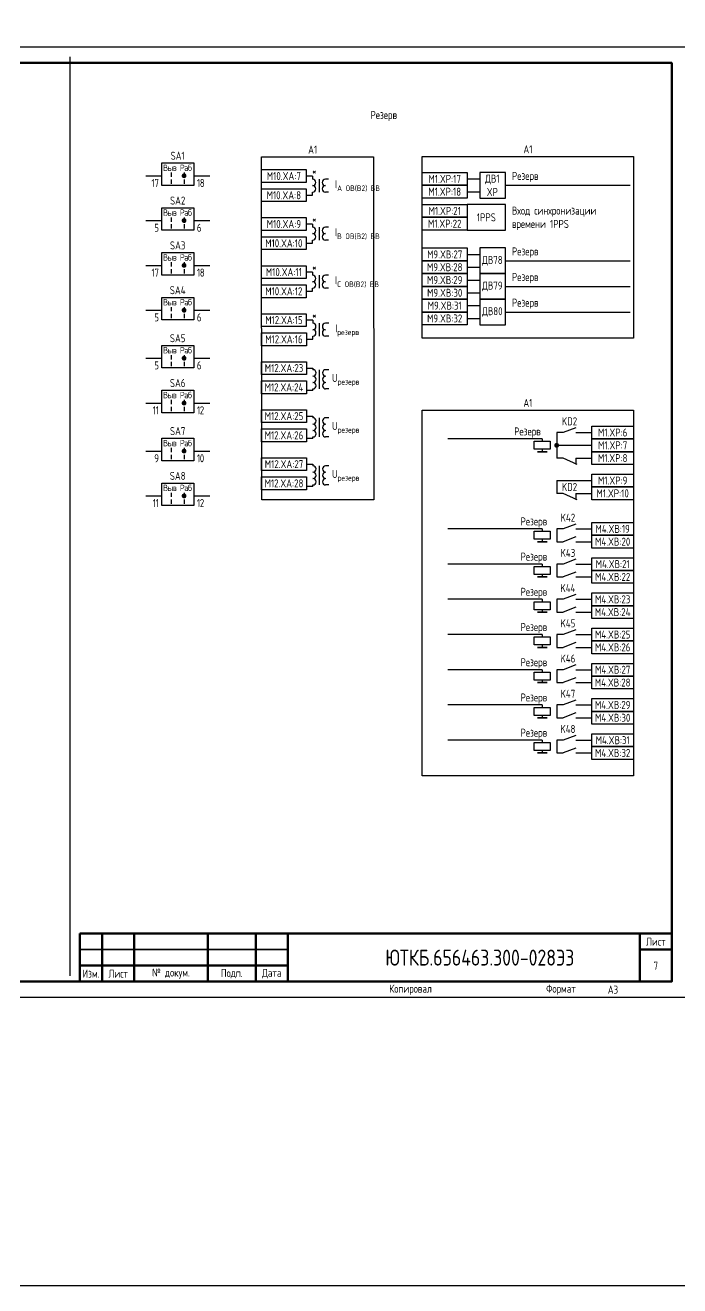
# Model space of a CAD drawing. Header units: millimetres. Extents: x -1117 to 4572, y -90 to 586.
# Drawn here: x 2732.9 to 2937.5, y -90 to 303.8 of the extents above; entities that cross this region are included whole.
import ezdxf

# ---------------------------------------------------------------- set-up
doc = ezdxf.new("R2010")
doc.units = ezdxf.units.MM
doc.styles.add('Gost_type_A', font='GOST_A.TTF')

# ---------------------------------------------------------------- blocks, each defined once
blk = doc.blocks.new('Формат_А3')
blk.add_lwpolyline([(-420, 297), (0, 297), (0, 0), (-420, 0)], close=True)
at = {"lineweight": 50}
blk.add_lwpolyline([(-400, 292), (-5, 292), (-5, 5), (-400, 5)], close=True, dxfattribs=at)
blk = doc.blocks.new('Штамп малый нижний')
at = {"lineweight": 50}
for points in [[(-185, 15), (-178, 15), (-178, 5), (-185, 5)], [(-178, 15), (-168, 15), (-168, 5), (-178, 5)], [(-168, 15), (-145, 15), (-145, 5), (-168, 5)], [(-145, 15), (-130, 15), (-130, 5), (-145, 5)], [(-130, 15), (-120, 15), (-120, 5), (-130, 5)], [(-120, 15), (-10, 15), (-10, 0), (-120, 0)], [(-10, 15), (0, 15), (0, 10), (-10, 10)], [(-10, 10), (0, 10), (0, 0), (-10, 0)], [(-185, 5), (-178, 5), (-178, 0), (-185, 0)], [(-178, 5), (-168, 5), (-168, 0), (-178, 0)], [(-168, 5), (-145, 5), (-145, 0), (-168, 0)], [(-145, 5), (-130, 5), (-130, 0), (-145, 0)], [(-130, 5), (-120, 5), (-120, 0), (-130, 0)]]:
    blk.add_lwpolyline(points, close=True, dxfattribs=at)
for points in [[(-185, 15), (-178, 15), (-178, 10), (-185, 10)], [(-178, 15), (-168, 15), (-168, 10), (-178, 10)], [(-168, 15), (-145, 15), (-145, 10), (-168, 10)], [(-145, 15), (-130, 15), (-130, 10), (-145, 10)], [(-130, 15), (-120, 15), (-120, 10), (-130, 10)], [(-185, 10), (-178, 10), (-178, 5), (-185, 5)], [(-178, 10), (-168, 10), (-168, 5), (-178, 5)], [(-168, 10), (-145, 10), (-145, 5), (-168, 5)], [(-145, 10), (-130, 10), (-130, 5), (-145, 5)], [(-130, 10), (-120, 10), (-120, 5), (-130, 5)]]:
    blk.add_lwpolyline(points, close=True)
at = {"char_height": 2.5, "style": 'Gost_type_A'}
for s, insert, width, attachment_point in [('Лист', (-5, 12.5), 10, 5), ('№ докум.', (-156.5, 2.5), 23, 5), ('Подп.', (-137.5, 2.5), 15, 5), ('Дата', (-125, 2.5), 10, 5), ('Изм.', (-181.5, 2.5), 7, 5), ('Лист', (-173, 2.5), 10, 5), ('Копировал', (-75, -2.53), 13.1202, 6), ('Формат', (-30, -2.53), 13.1202, 6)]:
    blk.add_mtext(s, dxfattribs=dict(at, insert=insert, width=width, attachment_point=attachment_point))
blk = doc.blocks.new('POINT')
at = {"const_width": 0.75}
blk.add_lwpolyline([(-0.375, 0, 1), (0.375, 0, 1)], format="xyb", close=True, dxfattribs=at)
blk = doc.blocks.new('Переключатель_положение')
for p, q in [((2, 1), (2, -0.34)), ((2, -1.14), (2, -2.49))]:
    blk.add_line(p, q)

msp = doc.modelspace()

# ---------------------------------------------------------------- linework, layer by layer
for p, q in [((2746.87, 293.87), (2746.87, 6.87)), ((2770.59, 256.73), (2775.59, 256.73)), ((2785.59, 256.73), (2790.59, 256.73)), ((2822.77, 256.65), (2820.77, 256.65)), ((2871.04, 255.75), (2875.04, 255.75)), ((2883.04, 253.75), (2922.04, 253.75)), ((2820.77, 250.65), (2822.77, 250.65)), ((2871.04, 251.75), (2875.04, 251.75)), ((2770.59, 242.73), (2775.59, 242.73)), ((2785.59, 242.73), (2790.59, 242.73)), ((2822.77, 241.65), (2820.77, 241.65)), ((2820.77, 235.65), (2822.77, 235.65)), ((2770.59, 228.73), (2775.59, 228.73)), ((2785.59, 228.73), (2790.59, 228.73)), ((2871.04, 232.17), (2875.04, 232.17)), ((2883.04, 230.17), (2922.04, 230.17)), ((2822.77, 226.65), (2820.77, 226.65)), ((2871.04, 228.17), (2875.04, 228.17)), ((2820.77, 220.65), (2822.77, 220.65)), ((2871.04, 224.17), (2875.04, 224.17)), ((2883.04, 222.17), (2922.04, 222.17)), ((2871.04, 220.17), (2875.04, 220.17)), ((2770.59, 214.73), (2775.59, 214.73)), ((2785.59, 214.73), (2790.59, 214.73)), ((2871.04, 216.17), (2875.04, 216.17)), ((2883.04, 214.17), (2922.04, 214.17)), ((2822.8, 211.65), (2820.8, 211.65)), ((2871.04, 212.17), (2875.04, 212.17)), ((2820.8, 205.65), (2822.8, 205.65)), ((2770.59, 199.73), (2775.59, 199.73)), ((2785.59, 199.73), (2790.59, 199.73)), ((2770.59, 185.73), (2775.59, 185.73)), ((2785.59, 185.73), (2790.59, 185.73)), ((2894.53, 174.53), (2865.03, 174.53)), ((2894.53, 174.53), (2894.53, 173.78)), ((2770.59, 170.73), (2775.59, 170.73)), ((2785.59, 170.73), (2790.59, 170.73)), ((2894.53, 171.28), (2894.53, 170.53)), ((2905.03, 168.53), (2905.03, 166.52)), ((2899.03, 161.53), (2899.03, 157.53)), ((2905.03, 157.53), (2905.03, 155.52)), ((2770.59, 156.73), (2775.59, 156.73)), ((2785.59, 156.73), (2790.59, 156.73)), ((2894.53, 146.43), (2865.03, 146.43)), ((2894.53, 146.43), (2894.53, 145.68)), ((2894.53, 143.18), (2894.53, 142.43)), ((2894.53, 135.43), (2865.03, 135.43)), ((2894.53, 135.43), (2894.53, 134.68)), ((2894.53, 132.18), (2894.53, 131.43)), ((2894.53, 124.43), (2865.03, 124.43)), ((2894.53, 124.43), (2894.53, 123.68)), ((2894.53, 121.18), (2894.53, 120.43)), ((2894.53, 113.43), (2865.03, 113.43)), ((2894.53, 113.43), (2894.53, 112.68)), ((2894.53, 110.18), (2894.53, 109.43)), ((2894.53, 102.43), (2865.03, 102.43)), ((2894.53, 102.43), (2894.53, 101.68)), ((2894.53, 99.18), (2894.53, 98.43)), ((2894.53, 91.43), (2865.03, 91.43)), ((2894.53, 91.43), (2894.53, 90.68)), ((2894.53, 88.18), (2894.53, 87.43)), ((2894.53, 80.43), (2865.03, 80.43)), ((2894.53, 80.43), (2894.53, 79.68)), ((2894.53, 77.18), (2894.53, 76.43))]:
    msp.add_line(p, q)
at = {"ltscale": 4}
for p, q in [((2822.77, 256.65), (2822.77, 255.65)), ((2822.77, 256.15), (2822.77, 255.65)), ((2824.77, 255.65), (2824.77, 251.65)), ((2824.77, 255.65), (2824.77, 251.65)), ((2827.77, 255.65), (2826.77, 255.65)), ((2827.77, 255.65), (2826.77, 255.65)), ((2822.77, 250.65), (2822.77, 251.65)), ((2827.77, 251.65), (2826.77, 251.65)), ((2827.77, 251.65), (2826.77, 251.65)), ((2822.77, 241.65), (2822.77, 240.65)), ((2822.77, 241.15), (2822.77, 240.65)), ((2824.77, 240.65), (2824.77, 236.65)), ((2824.77, 240.65), (2824.77, 236.65)), ((2827.77, 240.65), (2826.77, 240.65)), ((2827.77, 240.65), (2826.77, 240.65)), ((2822.77, 235.65), (2822.77, 236.65)), ((2827.77, 236.65), (2826.77, 236.65)), ((2827.77, 236.65), (2826.77, 236.65)), ((2822.77, 226.65), (2822.77, 225.65)), ((2822.77, 226.15), (2822.77, 225.65)), ((2824.77, 225.65), (2824.77, 221.65)), ((2824.77, 225.65), (2824.77, 221.65)), ((2827.77, 225.65), (2826.77, 225.65)), ((2827.77, 225.65), (2826.77, 225.65)), ((2822.77, 220.65), (2822.77, 221.65)), ((2827.77, 221.65), (2826.77, 221.65)), ((2827.77, 221.65), (2826.77, 221.65)), ((2822.8, 211.65), (2822.8, 210.65)), ((2822.8, 211.15), (2822.8, 210.65)), ((2824.8, 210.65), (2824.8, 206.65)), ((2824.8, 210.65), (2824.8, 206.65)), ((2827.8, 210.65), (2826.8, 210.65)), ((2827.8, 210.65), (2826.8, 210.65)), ((2822.8, 205.65), (2822.8, 206.65)), ((2827.8, 206.65), (2826.8, 206.65)), ((2827.8, 206.65), (2826.8, 206.65)), ((2820.82, 196.65), (2822.82, 196.65)), ((2822.82, 196.65), (2822.82, 196.15)), ((2822.82, 196.65), (2822.82, 196.15)), ((2824.82, 196.15), (2824.82, 192.15)), ((2824.82, 194.15), (2824.82, 190.15)), ((2827.82, 196.15), (2826.82, 196.15)), ((2822.82, 189.65), (2820.82, 189.65)), ((2822.82, 189.65), (2822.82, 190.15)), ((2827.82, 190.15), (2826.82, 190.15)), ((2820.82, 181.65), (2822.82, 181.65)), ((2822.82, 181.65), (2822.82, 181.15)), ((2822.82, 181.65), (2822.82, 181.15)), ((2824.82, 181.15), (2824.82, 177.15)), ((2827.82, 181.15), (2826.82, 181.15)), ((2824.82, 179.15), (2824.82, 175.15)), ((2822.82, 174.65), (2820.82, 174.65)), ((2822.82, 174.65), (2822.82, 175.15)), ((2827.82, 175.15), (2826.82, 175.15)), ((2820.82, 166.65), (2822.82, 166.65)), ((2822.82, 166.65), (2822.82, 166.15)), ((2822.82, 166.65), (2822.82, 166.15)), ((2824.82, 166.15), (2824.82, 162.15)), ((2827.82, 166.15), (2826.82, 166.15)), ((2824.82, 164.15), (2824.82, 160.15)), ((2822.82, 159.65), (2820.82, 159.65)), ((2822.82, 159.65), (2822.82, 160.15)), ((2827.82, 160.15), (2826.82, 160.15))]:
    msp.add_line(p, q, dxfattribs=at)
at = {"ltscale": 4.32}
for p, q in [((2905.03, 178.03), (2901.03, 176.53)), ((2905.42, 166.53), (2901.03, 168.53)), ((2905.42, 155.53), (2901.03, 157.53)), ((2905.03, 147.93), (2901.03, 146.43)), ((2905.03, 143.93), (2901.03, 142.43)), ((2905.03, 136.93), (2901.03, 135.43)), ((2905.03, 132.93), (2901.03, 131.43)), ((2905.03, 125.93), (2901.03, 124.43)), ((2905.03, 121.93), (2901.03, 120.43)), ((2905.03, 114.93), (2901.03, 113.43)), ((2905.03, 110.93), (2901.03, 109.43)), ((2905.03, 103.93), (2901.03, 102.43)), ((2905.03, 99.93), (2901.03, 98.43)), ((2905.03, 92.93), (2901.03, 91.43)), ((2905.03, 88.93), (2901.03, 87.43)), ((2905.03, 81.93), (2901.03, 80.43)), ((2905.03, 77.93), (2901.03, 76.43))]:
    msp.add_line(p, q, dxfattribs=at)
at = {"ltscale": 1.08}
for p, q in [((2901.03, 176.53), (2899.03, 176.53)), ((2899.03, 176.53), (2899.03, 168.53)), ((2905.03, 176.53), (2910.03, 176.53)), ((2899.03, 172.53), (2910.03, 172.53)), ((2901.03, 168.53), (2899.03, 168.53)), ((2905.03, 168.53), (2910.03, 168.53)), ((2899.03, 161.53), (2910.03, 161.53)), ((2901.03, 157.53), (2899.03, 157.53)), ((2905.03, 157.53), (2910.03, 157.53)), ((2901.03, 146.43), (2899.03, 146.43)), ((2899.03, 146.43), (2899.03, 142.43)), ((2905.03, 146.43), (2910.03, 146.43)), ((2899.03, 142.43), (2901.03, 142.43)), ((2905.03, 142.43), (2910.03, 142.43)), ((2901.03, 135.43), (2899.03, 135.43)), ((2899.03, 135.43), (2899.03, 131.43)), ((2905.03, 135.43), (2910.03, 135.43)), ((2899.03, 131.43), (2901.03, 131.43)), ((2905.03, 131.43), (2910.03, 131.43)), ((2901.03, 124.43), (2899.03, 124.43)), ((2899.03, 124.43), (2899.03, 120.43)), ((2905.03, 124.43), (2910.03, 124.43)), ((2899.03, 120.43), (2901.03, 120.43)), ((2905.03, 120.43), (2910.03, 120.43)), ((2901.03, 113.43), (2899.03, 113.43)), ((2899.03, 113.43), (2899.03, 109.43)), ((2905.03, 113.43), (2910.03, 113.43)), ((2899.03, 109.43), (2901.03, 109.43)), ((2905.03, 109.43), (2910.03, 109.43)), ((2901.03, 102.43), (2899.03, 102.43)), ((2899.03, 102.43), (2899.03, 98.43)), ((2905.03, 102.43), (2910.03, 102.43)), ((2899.03, 98.43), (2901.03, 98.43)), ((2905.03, 98.43), (2910.03, 98.43)), ((2901.03, 91.43), (2899.03, 91.43)), ((2899.03, 91.43), (2899.03, 87.43)), ((2905.03, 91.43), (2910.03, 91.43)), ((2899.03, 87.43), (2901.03, 87.43)), ((2905.03, 87.43), (2910.03, 87.43)), ((2901.03, 80.43), (2899.03, 80.43)), ((2899.03, 80.43), (2899.03, 76.43)), ((2905.03, 80.43), (2910.03, 80.43)), ((2899.03, 76.43), (2901.03, 76.43)), ((2905.03, 76.43), (2910.03, 76.43))]:
    msp.add_line(p, q, dxfattribs=at)
for points in [[(-1117.42, 586), (4572.48, 586), (4572.48, -90), (-1117.42, -90)], [(2775.59, 260.73), (2785.59, 260.73), (2785.59, 253.73), (2775.59, 253.73)], [(2806.77, 262.65), (2841.77, 262.65), (2841.86, 155.48), (2806.86, 155.48)], [(2857.04, 262.75), (2923.04, 262.75), (2923.04, 205.98), (2857.04, 205.98)], [(2806.77, 258.65), (2820.77, 258.65), (2820.77, 254.65), (2806.77, 254.65)], [(2857.04, 257.75), (2871.04, 257.75), (2871.04, 253.75), (2857.04, 253.75)], [(2806.77, 252.65), (2820.77, 252.65), (2820.77, 248.65), (2806.77, 248.65)], [(2857.04, 253.75), (2871.04, 253.75), (2871.04, 249.75), (2857.04, 249.75)], [(2775.59, 246.73), (2785.59, 246.73), (2785.59, 239.73), (2775.59, 239.73)], [(2857.04, 247.75), (2871.04, 247.75), (2871.04, 243.75), (2857.04, 243.75)], [(2806.77, 243.65), (2820.77, 243.65), (2820.77, 239.65), (2806.77, 239.65)], [(2857.04, 243.75), (2871.04, 243.75), (2871.04, 239.75), (2857.04, 239.75)], [(2806.77, 237.65), (2820.77, 237.65), (2820.77, 233.65), (2806.77, 233.65)], [(2775.59, 232.73), (2785.59, 232.73), (2785.59, 225.73), (2775.59, 225.73)], [(2857.04, 234.17), (2871.04, 234.17), (2871.04, 230.17), (2857.04, 230.17)], [(2806.77, 228.65), (2820.77, 228.65), (2820.77, 224.65), (2806.77, 224.65)], [(2857.04, 230.17), (2871.04, 230.17), (2871.04, 226.17), (2857.04, 226.17)], [(2857.04, 226.17), (2871.04, 226.17), (2871.04, 222.17), (2857.04, 222.17)], [(2806.77, 222.65), (2820.77, 222.65), (2820.77, 218.65), (2806.77, 218.65)], [(2857.04, 222.17), (2871.04, 222.17), (2871.04, 218.17), (2857.04, 218.17)], [(2775.59, 218.73), (2785.59, 218.73), (2785.59, 211.73), (2775.59, 211.73)], [(2857.04, 218.17), (2871.04, 218.17), (2871.04, 214.17), (2857.04, 214.17)], [(2806.79, 213.65), (2820.79, 213.65), (2820.79, 209.65), (2806.79, 209.65)], [(2857.04, 214.17), (2871.04, 214.17), (2871.04, 210.17), (2857.04, 210.17)], [(2806.8, 207.65), (2820.8, 207.65), (2820.8, 203.65), (2806.8, 203.65)], [(2775.59, 203.73), (2785.59, 203.73), (2785.59, 196.73), (2775.59, 196.73)], [(2806.82, 198.65), (2820.82, 198.65), (2820.82, 194.65), (2806.82, 194.65)], [(2775.59, 189.73), (2785.59, 189.73), (2785.59, 182.73), (2775.59, 182.73)], [(2806.82, 192.65), (2820.82, 192.65), (2820.82, 188.65), (2806.82, 188.65)], [(2806.82, 183.65), (2820.82, 183.65), (2820.82, 179.65), (2806.82, 179.65)], [(2857.03, 183.53), (2923.03, 183.53), (2923.03, 69.32), (2857.03, 69.32)], [(2806.82, 177.65), (2820.82, 177.65), (2820.82, 173.65), (2806.82, 173.65)], [(2910.03, 178.53), (2923.03, 178.53), (2923.03, 174.53), (2910.03, 174.53)], [(2775.59, 174.73), (2785.59, 174.73), (2785.59, 167.73), (2775.59, 167.73)], [(2897.03, 173.78), (2897.03, 171.28), (2892.03, 171.28), (2892.03, 173.78)], [(2910.03, 174.53), (2923.03, 174.53), (2923.03, 170.53), (2910.03, 170.53)], [(2896.03, 170.53), (2893.03, 170.53)], [(2910.03, 170.53), (2923.03, 170.53), (2923.03, 166.53), (2910.03, 166.53)], [(2806.82, 168.65), (2820.82, 168.65), (2820.82, 164.65), (2806.82, 164.65)], [(2806.82, 162.65), (2820.82, 162.65), (2820.82, 158.65), (2806.82, 158.65)], [(2910.03, 163.53), (2923.03, 163.53), (2923.03, 159.53), (2910.03, 159.53)], [(2775.59, 160.73), (2785.59, 160.73), (2785.59, 153.73), (2775.59, 153.73)], [(2910.03, 159.53), (2923.03, 159.53), (2923.03, 155.53), (2910.03, 155.53)], [(2910.03, 148.43), (2923.03, 148.43), (2923.03, 144.43), (2910.03, 144.43)], [(2897.03, 145.68), (2897.03, 143.18), (2892.03, 143.18), (2892.03, 145.68)], [(2896.03, 142.43), (2893.03, 142.43)], [(2910.03, 144.43), (2923.03, 144.43), (2923.03, 140.43), (2910.03, 140.43)], [(2897.03, 134.68), (2897.03, 132.18), (2892.03, 132.18), (2892.03, 134.68)], [(2910.03, 137.43), (2923.03, 137.43), (2923.03, 133.43), (2910.03, 133.43)], [(2896.03, 131.43), (2893.03, 131.43)], [(2910.03, 133.43), (2923.03, 133.43), (2923.03, 129.43), (2910.03, 129.43)], [(2910.03, 126.43), (2923.03, 126.43), (2923.03, 122.43), (2910.03, 122.43)], [(2897.03, 123.68), (2897.03, 121.18), (2892.03, 121.18), (2892.03, 123.68)], [(2910.03, 122.43), (2923.03, 122.43), (2923.03, 118.43), (2910.03, 118.43)], [(2896.03, 120.43), (2893.03, 120.43)], [(2910.03, 115.43), (2923.03, 115.43), (2923.03, 111.43), (2910.03, 111.43)], [(2897.03, 112.68), (2897.03, 110.18), (2892.03, 110.18), (2892.03, 112.68)], [(2910.03, 111.43), (2923.03, 111.43), (2923.03, 107.43), (2910.03, 107.43)], [(2896.03, 109.43), (2893.03, 109.43)], [(2910.03, 104.43), (2923.03, 104.43), (2923.03, 100.43), (2910.03, 100.43)], [(2897.03, 101.68), (2897.03, 99.18), (2892.03, 99.18), (2892.03, 101.68)], [(2910.03, 100.43), (2923.03, 100.43), (2923.03, 96.43), (2910.03, 96.43)], [(2896.03, 98.43), (2893.03, 98.43)], [(2897.03, 90.68), (2897.03, 88.18), (2892.03, 88.18), (2892.03, 90.68)], [(2910.03, 93.43), (2923.03, 93.43), (2923.03, 89.43), (2910.03, 89.43)], [(2896.03, 87.43), (2893.03, 87.43)], [(2910.03, 89.43), (2923.03, 89.43), (2923.03, 85.43), (2910.03, 85.43)], [(2897.03, 79.68), (2897.03, 77.18), (2892.03, 77.18), (2892.03, 79.68)], [(2910.03, 82.43), (2923.03, 82.43), (2923.03, 78.43), (2910.03, 78.43)], [(2896.03, 76.43), (2893.03, 76.43)], [(2910.03, 78.43), (2923.03, 78.43), (2923.03, 74.43), (2910.03, 74.43)]]:
    msp.add_lwpolyline(points, close=True)
at = {"ltscale": 4}
for points in [[(2875.04, 249.75), (2883.04, 249.75), (2883.04, 257.75), (2875.04, 257.75)], [(2871.04, 239.75), (2883.04, 239.75), (2883.04, 247.75), (2871.04, 247.75)], [(2875.04, 226.17), (2883.04, 226.17), (2883.04, 234.17), (2875.04, 234.17)], [(2875.04, 218.17), (2883.04, 218.17), (2883.04, 226.17), (2875.04, 226.17)], [(2875.04, 210.17), (2883.04, 210.17), (2883.04, 218.17), (2875.04, 218.17)]]:
    msp.add_lwpolyline(points, close=True, dxfattribs=at)
for centre, start, end in [((2822.77, 254.65), 270, 90), ((2822.77, 254.65), 270, 90), ((2822.77, 252.65), 270, 90), ((2822.77, 252.65), 270, 90), ((2826.77, 254.65), 90, 270), ((2826.77, 254.65), 90, 270), ((2826.77, 252.65), 90, 270), ((2826.77, 252.65), 90, 270), ((2822.77, 239.65), 270, 90), ((2822.77, 239.65), 270, 90), ((2826.77, 239.65), 90, 270), ((2826.77, 239.65), 90, 270), ((2822.77, 237.65), 270, 90), ((2822.77, 237.65), 270, 90), ((2826.77, 237.65), 90, 270), ((2826.77, 237.65), 90, 270), ((2822.77, 224.65), 270, 90), ((2822.77, 224.65), 270, 90), ((2826.77, 224.65), 90, 270), ((2826.77, 224.65), 90, 270), ((2822.77, 222.65), 270, 90), ((2822.77, 222.65), 270, 90), ((2826.77, 222.65), 90, 270), ((2826.77, 222.65), 90, 270), ((2822.8, 209.65), 270, 90), ((2822.8, 209.65), 270, 90), ((2826.8, 209.65), 90, 270), ((2826.8, 209.65), 90, 270), ((2822.8, 207.65), 270, 90), ((2822.8, 207.65), 270, 90), ((2826.8, 207.65), 90, 270), ((2826.8, 207.65), 90, 270), ((2822.82, 195.15), 270, 90), ((2822.82, 193.15), 270, 90), ((2826.82, 195.15), 90, 270), ((2826.82, 195.15), 90, 270), ((2826.82, 193.15), 90, 270), ((2826.82, 193.15), 90, 270), ((2822.82, 191.15), 270, 90), ((2826.82, 191.15), 90, 270), ((2822.82, 180.15), 270, 90), ((2826.82, 180.15), 90, 270), ((2826.82, 180.15), 90, 270), ((2822.82, 178.15), 270, 90), ((2826.82, 178.15), 90, 270), ((2826.82, 178.15), 90, 270), ((2822.82, 176.15), 270, 90), ((2826.82, 176.15), 90, 270), ((2822.82, 165.15), 270, 90), ((2826.82, 165.15), 90, 270), ((2826.82, 165.15), 90, 270), ((2822.82, 163.15), 270, 90), ((2822.82, 161.15), 270, 90), ((2826.82, 163.15), 90, 270), ((2826.82, 163.15), 90, 270), ((2826.82, 161.15), 90, 270)]:
    msp.add_arc(centre, 1, start, end, dxfattribs=at)

# ---------------------------------------------------------------- block references
at = {"color": 1}
for name, p in [('Формат_А3', (2940, 0)), ('Штамп малый нижний', (2935, 5))]:
    msp.add_blockref(name, p, dxfattribs=at)
for name, p in [('Переключатель_положение', (2776.59, 256.73)), ('POINT', (2782.59, 256.73)), ('Переключатель_положение', (2780.59, 256.73)), ('Переключатель_положение', (2776.59, 242.73)), ('POINT', (2782.59, 242.73)), ('Переключатель_положение', (2780.59, 242.73)), ('Переключатель_положение', (2776.59, 228.73)), ('POINT', (2782.59, 228.73)), ('Переключатель_положение', (2780.59, 228.73)), ('Переключатель_положение', (2776.59, 214.73)), ('POINT', (2782.59, 214.73)), ('Переключатель_положение', (2780.59, 214.73)), ('Переключатель_положение', (2776.59, 199.73)), ('POINT', (2782.59, 199.73)), ('Переключатель_положение', (2780.59, 199.73)), ('Переключатель_положение', (2776.59, 185.73)), ('POINT', (2782.59, 185.73)), ('Переключатель_положение', (2780.59, 185.73)), ('POINT', (2899.03, 172.53)), ('Переключатель_положение', (2776.59, 170.73)), ('POINT', (2782.59, 170.73)), ('Переключатель_положение', (2780.59, 170.73)), ('Переключатель_положение', (2776.59, 156.73)), ('Переключатель_положение', (2780.59, 156.73)), ('POINT', (2782.59, 156.73))]:
    msp.add_blockref(name, p)

# ---------------------------------------------------------------- texts
at = {"lineweight": 25, "insert": (2844.98, 275.38), "char_height": 2.5, "width": 210.621, "attachment_point": 5, "line_spacing_factor": 0.9, "style": 'Gost_type_A'}
msp.add_mtext('Резерв', dxfattribs=at)
at = {"style": 'Gost_type_A'}
for s, insert, char_height, width, attachment_point in [('SA1', (2780.59, 261.73), 2.5, 10, 8), ('{\\T0.9;Выв}', (2778.09, 259.23), 2, 5, 5), ('{\\T0.9;Раб}', (2783.09, 259.23), 2, 5, 5), ('M10.XA:7', (2813.77, 256.65), 2.5, 14, 5), ('*', (2823.27, 258.15), 2.5, 3, 5), ('M1.XP:17', (2864.04, 255.75), 2.5, 14, 5), ('ДВ1 XP', (2878.92, 253.75), 2.5, 7.7588, 5), ('Резерв', (2885.04, 254.75), 2.5, 27.8465, 7), ('{\\T0.9;17}', (2774.59, 255.73), 2.5, 5, 3), ('{\\T0.9;18}', (2786.59, 255.73), 2.5, 5, 1), ('\\A1;I{\\H0.7x;\\S^ A OB(B2) BВ;}', (2829.77, 253.65), 2.5, 8, 4), ('M1.XP:18', (2864.04, 251.75), 2.5, 14, 5), ('SA2', (2780.59, 247.73), 2.5, 10, 8), ('M10.XA:8', (2813.76, 250.65), 2.5, 14.018, 5), ('{\\T0.9;Выв}', (2778.09, 245.23), 2, 5, 5), ('{\\T0.9;Раб}', (2783.09, 245.23), 2, 5, 5), ('M1.XP:21', (2864.04, 245.75), 2.5, 14, 5), ('1PPS', (2877.04, 243.75), 2.5, 12, 5), ('Вход синхронизации\\Pвремени 1PPS', (2885.04, 239.75), 2.5, 35.9749, 7), ('{\\T0.9;5}', (2774.59, 241.73), 2.5, 5, 3), ('{\\T0.9;6}', (2786.59, 241.73), 2.5, 5, 1), ('M10.XA:9', (2813.77, 241.65), 2.5, 14, 5), ('*', (2823.27, 243.15), 2.5, 3, 5), ('\\A1;I{\\H0.7x;\\S^ B OB(B2) BВ;}', (2829.77, 238.65), 2.5, 8, 4), ('M1.XP:22', (2864.04, 241.75), 2.5, 14, 5), ('M10.XA:10', (2813.76, 235.65), 2.5, 14.018, 5), ('SA3', (2780.59, 233.73), 2.5, 10, 8), ('M9.XВ:27', (2864.04, 232.17), 2.5, 14, 5), ('Резерв', (2885.04, 231.17), 2.5, 33.0751, 7), ('{\\T0.9;Выв}', (2778.09, 231.23), 2, 5, 5), ('{\\T0.9;Раб}', (2783.09, 231.23), 2, 5, 5), ('M9.XВ:28', (2864.04, 228.17), 2.5, 14, 5), ('ДВ78', (2878.92, 230.17), 2.5, 7.7588, 5), ('{\\T0.9;17}', (2774.59, 227.73), 2.5, 5, 3), ('{\\T0.9;18}', (2786.59, 227.73), 2.5, 5, 1), ('M10.XA:11', (2813.77, 226.65), 2.5, 14, 5), ('*', (2823.27, 228.15), 2.5, 3, 5), ('\\A1;I{\\H0.7x;\\S^ C OB(B2) BВ;}', (2829.77, 223.65), 2.5, 8, 4), ('M9.XВ:29', (2864.04, 224.17), 2.5, 14, 5), ('Резерв', (2885.04, 223.17), 2.5, 33.0751, 7), ('SA4', (2780.59, 219.73), 2.5, 10, 8), ('M10.XA:12', (2813.76, 220.65), 2.5, 14.018, 5), ('M9.XВ:30', (2864.04, 220.17), 2.5, 14, 5), ('ДВ79', (2878.92, 222.17), 2.5, 7.7588, 5), ('{\\T0.9;Выв}', (2778.09, 217.23), 2, 5, 5), ('{\\T0.9;Раб}', (2783.09, 217.23), 2, 5, 5), ('M9.XВ:31', (2864.04, 216.17), 2.5, 14, 5), ('Резерв', (2885.04, 215.17), 2.5, 33.0751, 7), ('{\\T0.9;5}', (2774.59, 213.73), 2.5, 5, 3), ('{\\T0.9;6}', (2786.59, 213.73), 2.5, 5, 1), ('M12.XA:15', (2813.8, 211.65), 2.5, 14, 5), ('*', (2823.3, 213.15), 2.5, 3, 5), ('M9.XВ:32', (2864.04, 212.17), 2.5, 14, 5), ('ДВ80', (2878.92, 214.17), 2.5, 7.7588, 5), ('\\A1;I{\\H0.7x;\\S^ резерв;}', (2829.8, 208.65), 2.5, 8, 4), ('SA5', (2780.59, 204.73), 2.5, 10, 8), ('M12.XA:16', (2813.79, 205.65), 2.5, 14.018, 5), ('{\\T0.9;Выв}', (2778.09, 202.23), 2, 5, 5), ('{\\T0.9;Раб}', (2783.09, 202.23), 2, 5, 5), ('{\\T0.9;5}', (2774.59, 198.73), 2.5, 5, 3), ('{\\T0.9;6}', (2786.59, 198.73), 2.5, 5, 1), ('M12.XA:23', (2813.82, 196.65), 2.5, 14, 5), ('SA6', (2780.59, 190.73), 2.5, 10, 8), ('\\A1;U{\\H0.7x;\\S^ резерв;}', (2828.82, 193.15), 2.5, 12, 4), ('{\\T0.9;Выв}', (2778.09, 188.23), 2, 5, 5), ('{\\T0.9;Раб}', (2783.09, 188.23), 2, 5, 5), ('M12.XA:24', (2813.81, 190.65), 2.5, 14.018, 5), ('{\\T0.9;11}', (2774.59, 184.73), 2.5, 5, 3), ('{\\T0.9;12}', (2786.59, 184.73), 2.5, 5, 1), ('M12.XA:25', (2813.82, 181.65), 2.5, 14, 5), ('KD2', (2903.03, 180.03), 2.5, 8, 5), ('SA7', (2780.59, 175.73), 2.5, 10, 8), ('\\A1;U{\\H0.7x;\\S^ резерв;}', (2828.82, 178.15), 2.5, 12, 4), ('M1.XP:6', (2916.53, 176.53), 2.5, 13, 5), ('{\\T0.9;Выв}', (2778.09, 173.23), 2, 5, 5), ('{\\T0.9;Раб}', (2783.09, 173.23), 2, 5, 5), ('M12.XA:26', (2813.81, 175.65), 2.5, 14.018, 5), ('M1.XP:7', (2916.53, 172.53), 2.5, 13, 5), ('{\\T0.9;9}', (2774.59, 169.73), 2.5, 5, 3), ('{\\T0.9;10}', (2786.59, 169.73), 2.5, 5, 1), ('M1.XP:8', (2916.53, 168.53), 2.5, 13, 5), ('M12.XA:27', (2813.82, 166.65), 2.5, 14, 5), ('SA8', (2780.59, 161.73), 2.5, 10, 8), ('M12.XA:28', (2813.81, 160.65), 2.5, 14.018, 5), ('\\A1;U{\\H0.7x;\\S^ резерв;}', (2828.82, 163.15), 2.5, 12, 4), ('M1.XP:9', (2916.53, 161.53), 2.5, 13, 5), ('{\\T0.9;Выв}', (2778.09, 159.23), 2, 5, 5), ('{\\T0.9;Раб}', (2783.09, 159.23), 2, 5, 5), ('KD2', (2903.03, 159.53), 2.5, 8, 5), ('M1.XP:10', (2916.53, 157.53), 2.5, 13, 5), ('{\\T0.9;11}', (2774.59, 155.73), 2.5, 5, 3), ('{\\T0.9;12}', (2786.59, 155.73), 2.5, 5, 1), ('Резерв', (2896.03, 148.43), 2.5, 35.9386, 6), ('K42', (2902.53, 149.93), 2.5, 5, 5), ('M4.XВ:19', (2916.53, 146.43), 2.5, 13, 5), ('M4.XВ:20', (2916.53, 142.43), 2.5, 13, 5), ('Резерв', (2896.03, 137.43), 2.5, 31.0015, 6), ('K43', (2902.53, 138.93), 2.5, 5, 5), ('M4.XВ:21', (2916.53, 135.43), 2.5, 13, 5), ('M4.XВ:22', (2916.53, 131.43), 2.5, 13, 5), ('Резерв', (2896.03, 126.43), 2.5, 35.9386, 6), ('K44', (2902.53, 127.93), 2.5, 5, 5), ('M4.XВ:23', (2916.53, 124.43), 2.5, 13, 5), ('K45', (2902.53, 116.93), 2.5, 5, 5), ('M4.XВ:24', (2916.53, 120.43), 2.5, 13, 5), ('Резерв', (2896.03, 115.43), 2.5, 35.9385, 6), ('M4.XВ:25', (2916.53, 113.43), 2.5, 13, 5), ('M4.XВ:26', (2916.53, 109.43), 2.5, 13, 5), ('K46', (2902.53, 105.93), 2.5, 5, 5), ('Резерв', (2896.03, 104.43), 2.5, 31.0015, 6), ('M4.XВ:27', (2916.53, 102.43), 2.5, 13, 5), ('M4.XВ:28', (2916.53, 98.43), 2.5, 13, 5), ('Резерв', (2896.03, 93.43), 2.5, 31.0015, 6), ('K47', (2902.53, 94.93), 2.5, 5, 5), ('M4.XВ:29', (2916.53, 91.43), 2.5, 13, 5), ('M4.XВ:30', (2916.53, 87.43), 2.5, 13, 5), ('Резерв', (2896.03, 82.43), 2.5, 31.0015, 6), ('K48', (2902.53, 83.93), 2.5, 5, 5), ('M4.XВ:31', (2916.53, 80.43), 2.5, 13, 5), ('M4.XВ:32', (2916.53, 76.43), 2.5, 13, 5), ('ЮТКБ.656463.300-028Э3', (2875, 12.5), 5, 120, 5), ('7', (2930, 10), 2.5, 10, 5), ('A3', (2915, 2.5), 2.5, 20, 4)]:
    msp.add_mtext(s, dxfattribs=dict(at, insert=insert, char_height=char_height, width=width, attachment_point=attachment_point))
at = {"char_height": 2.5, "style": 'Gost_type_A'}
for s, insert, width, attachment_point, line_spacing_factor in [('A1', (2822.77, 263.65), 32, 8, 0.9), ('A1', (2890.04, 263.75), 66, 8, 0.9), ('A1', (2890.03, 184.53), 66, 8, 0.9), ('Резерв', (2894.03, 176.53), 37, 6, 0.8)]:
    msp.add_mtext(s, dxfattribs=dict(at, insert=insert, width=width, attachment_point=attachment_point, line_spacing_factor=line_spacing_factor))

doc.saveas('drawing.dxf')
